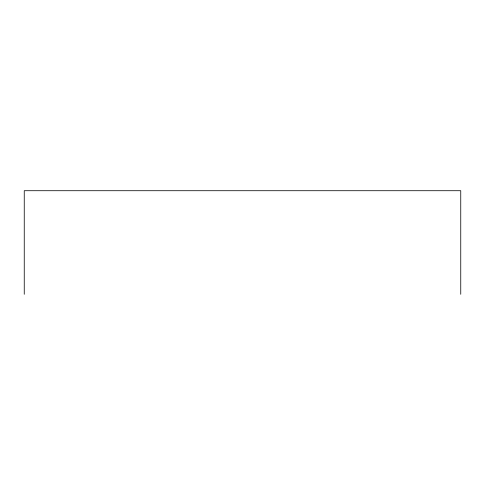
<?xml version="1.0" encoding="UTF-8"?>
<svg xmlns="http://www.w3.org/2000/svg" width="485" height="485" viewBox="0 0 485 485"><rect width="100%" height="100%" fill="white"/><g stroke="black" fill="none" stroke-linecap="round" stroke-linejoin="round"><path stroke-width="0.73" d="M460.75 294.286L460.75 190.714L24.25 190.714L24.25 294.286"/></g></svg>
